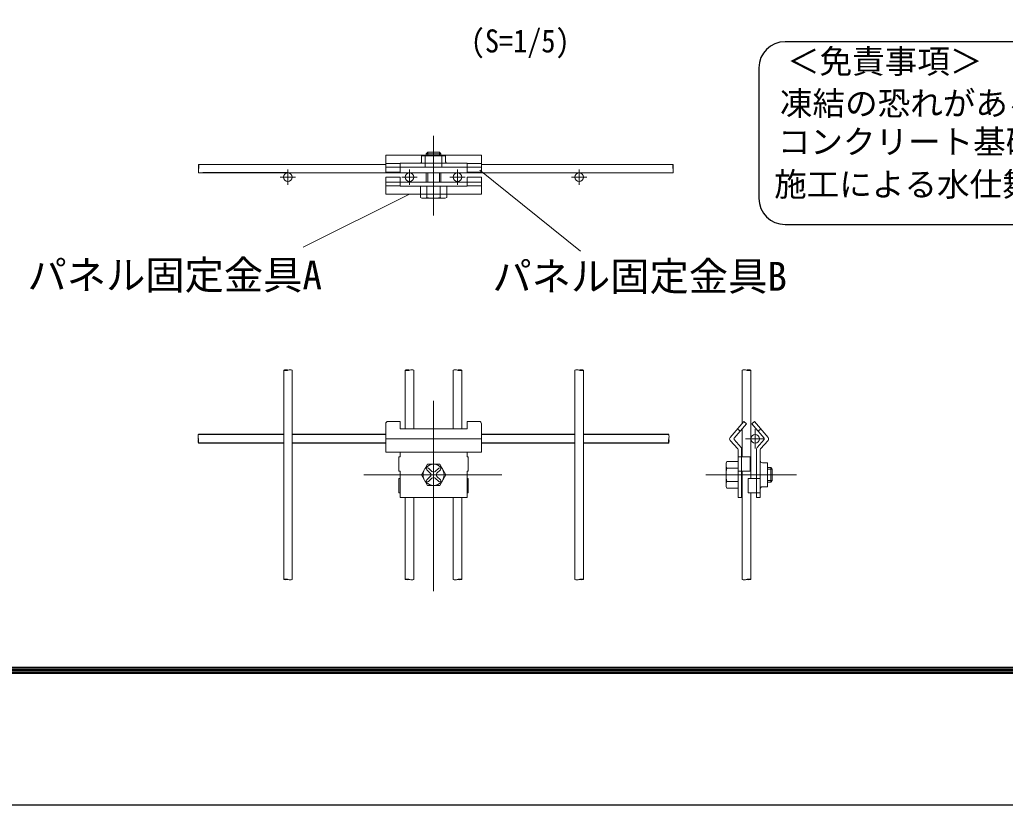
# Model space of a CAD drawing. Units: millimetres, scale not verified, with parts at other scales. Extents: x -4200 to 4200, y -2970 to 2970.
# Drawn here: x 437 to 2082, y -2970 to -1658 of the extents above; entities that cross this region are included whole.
import ezdxf
from ezdxf.enums import TextEntityAlignment as Align

# ---------------------------------------------------------------- set-up
doc = ezdxf.new("R2010")
doc.units = ezdxf.units.MM
doc.header["$LTSCALE"] = 10
doc.linetypes.add('DASHED', pattern=[7.5, 6, -1.5])
doc.linetypes.add('USER1', pattern=[50.8, 31.75, -6.35, 6.35, -6.35])
for name, color, linetype, lineweight in [('0-0_D-TTL-TXT', 7, 'Continuous', 25), ('0-1_D-BMK', 2, 'USER1', 13), ('0-3_0', 7, 'Continuous', 25), ('0-9_D-STR2', 7, 'Continuous', 13), ('0-A_D-STR3', 3, 'Continuous', 13), ('0-B_D-STR-TXT', 7, 'Continuous', 13), ('0-D_D-TTL', 7, 'Continuous', 25)]:
    doc.layers.add(name, color=color, linetype=linetype, lineweight=lineweight)
doc.layers.add('0-C_D-TITLE', color=7, linetype='Continuous')
doc.styles.add('ＭＳ ゴシック', font='')
doc.styles.get('ＭＳ ゴシック').set_extended_font_data('MS Gothic')

msp = doc.modelspace()

# ---------------------------------------------------------------- linework, layer by layer
at = {"layer": '0-0_D-TTL-TXT', "color": 2}
for p, q in [((3847.8, -1694.95), (1714.58, -1694.95)), ((1670.97, -1738.57), (1670.97, -1956.64)), ((1714.58, -2000.25), (3847.8, -2000.25))]:
    msp.add_line(p, q, dxfattribs=at)
for centre, start, end in [((1714.58, -1738.57), 90, 180), ((1714.58, -1956.64), 180, 270)]:
    msp.add_arc(centre, 43.61, start, end, dxfattribs=at)
at = {"layer": '0-1_D-BMK'}
for p, q in [((1127.67, -1852.34), (1127.67, -1985.4)), ((884.46, -1908.61), (884.46, -1934.15)), ((1087.55, -1908.61), (1087.55, -1934.15)), ((1167.55, -1908.61), (1167.55, -1934.15)), ((1370.7, -1908.61), (1370.7, -1934.15)), ((871.69, -1921.38), (897.23, -1921.38)), ((1074.78, -1921.38), (1100.32, -1921.38)), ((1154.78, -1921.38), (1180.32, -1921.38)), ((1383.65, -1921.38), (1358.11, -1921.38)), ((1127.67, -2612.22), (1127.67, -2252.64)), ((1664.54, -2342.24), (1664.54, -2374.17)), ((1047.67, -2358.21), (1207.67, -2358.21)), ((1680.5, -2358.21), (1648.58, -2358.21)), ((1011.34, -2418.21), (1241.74, -2418.21)), ((1582.1, -2418.21), (1733.98, -2418.21))]:
    msp.add_line(p, q, dxfattribs=at)
at = {"layer": '0-3_0'}
for p, q in [((884.58, -1914.18), (742.11, -1914.18)), ((877.39, -2351), (734.95, -2351)), ((1047.67, -2351), (891.79, -2351)), ((1363.55, -2351), (1207.67, -2351)), ((1520.39, -2351), (1377.95, -2351)), ((877.39, -2365.4), (734.94, -2365.4)), ((1047.67, -2365.4), (891.79, -2365.4)), ((1363.55, -2365.4), (1207.67, -2365.4)), ((1520.4, -2365.4), (1377.95, -2365.4))]:
    msp.add_line(p, q, dxfattribs=at)
at = {"layer": '0-9_D-STR2'}
for p, q in [((735.27, -1899.78), (1047.67, -1899.78)), ((1207.67, -1899.78), (1527.56, -1899.78)), ((735.27, -1914.18), (1527.56, -1914.18)), ((877.39, -2243.45), (877.39, -2592.96)), ((891.79, -2243.45), (891.79, -2592.96)), ((1080.47, -2243.45), (1080.47, -2341.23)), ((1094.87, -2243.45), (1094.87, -2341.23)), ((1160.47, -2243.45), (1160.47, -2341.23)), ((1174.87, -2243.45), (1174.87, -2341.23)), ((1363.55, -2243.45), (1363.55, -2592.96)), ((1363.55, -2243.45), (1363.56, -2592.96)), ((1377.95, -2243.44), (1377.96, -2592.96)), ((1377.95, -2243.45), (1377.95, -2592.96)), ((1642.94, -2243.45), (1642.94, -2332.17)), ((1657.34, -2243.47), (1657.34, -2424.21)), ((1642.94, -2341.39), (1642.94, -2388.21)), ((1642.94, -2412.21), (1642.94, -2592.94)), ((1657.34, -2448.21), (1657.34, -2592.94)), ((1080.47, -2456.21), (1080.47, -2592.96)), ((1094.87, -2456.21), (1094.87, -2592.96)), ((1160.47, -2456.21), (1160.47, -2592.96)), ((1174.87, -2456.21), (1174.87, -2592.96))]:
    msp.add_line(p, q, dxfattribs=at)
for centre in [(884.46, -1921.38), (1087.55, -1921.38), (1167.55, -1921.38), (1370.88, -1921.38), (1664.54, -2358.2)]:
    msp.add_circle(centre, 7.2, dxfattribs=at)
for centre, major_axis, start_param, end_param in [((735.27, -1910.58), (0, 3.6), 0.0000003, 3.1416916), ((1527.58, -1910.58), (0, 3.6), 3.1414937, 6.283185), ((888.19, -2243.45), (-3.6, 0), 3.1414937, 6.283185), ((1091.27, -2243.45), (-3.6, 0), 3.1414937, 6.283185), ((1164.07, -2243.45), (3.6, 0), 0.0000003, 3.1416916), ((1367.15, -2243.44), (3.6, 0), 0.0000003, 3.1416916), ((1367.15, -2243.45), (3.6, 0), 0.0000003, 3.1416916), ((1646.54, -2243.45), (3.6, 0), 0.0000003, 3.1416916), ((734.95, -2354.6), (0, -3.6), 3.1414937, 6.283185), ((1520.39, -2354.6), (0, -3.6), 0.0000003, 3.1416916), ((888.19, -2592.96), (-3.6, 0), 0.0000003, 3.1416916), ((1091.27, -2592.96), (-3.6, 0), 0.0000003, 3.1416916), ((1164.07, -2592.96), (3.6, 0), 3.1414937, 6.283185), ((1367.15, -2592.96), (3.6, 0), 3.1414937, 6.283185), ((1646.54, -2592.95), (3.6, 0), 3.1414937, 6.283185)]:
    msp.add_ellipse(centre, major_axis=major_axis, ratio=0.114898, start_param=start_param, end_param=end_param, dxfattribs=at)
for centre, major_axis in [((735.27, -1903.38), (0, -3.6)), ((1527.58, -1903.38), (0, 3.6)), ((880.99, -2243.45), (-3.6, 0)), ((1084.07, -2243.45), (-3.6, 0)), ((1171.27, -2243.45), (3.6, 0)), ((1374.35, -2243.44), (3.6, 0)), ((1374.35, -2243.45), (3.6, 0)), ((1653.74, -2243.45), (3.6, 0)), ((734.95, -2361.81), (0, -3.6)), ((1520.39, -2361.81), (0, 3.6)), ((880.99, -2592.96), (-3.6, 0)), ((1084.07, -2592.96), (-3.6, 0)), ((1171.27, -2592.96), (3.6, 0)), ((1374.35, -2592.96), (3.6, 0)), ((1653.74, -2592.95), (3.6, 0))]:
    msp.add_ellipse(centre, major_axis=major_axis, ratio=0.114898, dxfattribs=at)
at = {"layer": '0-A_D-STR3'}
for p, q in [((1207.67, -1884.58), (1047.67, -1884.58)), ((1047.67, -1912.58), (1047.67, -1884.58)), ((1117.97, -1879.54), (1115.55, -1881.96)), ((1115.55, -1881.96), (1115.55, -1884.58)), ((1115.55, -1881.96), (1139.79, -1881.96)), ((1117.97, -1879.54), (1117.97, -1884.58)), ((1137.37, -1879.54), (1139.79, -1881.96)), ((1139.79, -1881.96), (1139.79, -1884.58)), ((1207.67, -1912.58), (1207.67, -1884.58)), ((1047.67, -1898.58), (1071.67, -1898.58)), ((1047.67, -1904.58), (1207.67, -1904.58)), ((1183.67, -1897.66), (1071.67, -1897.66)), ((1071.67, -1897.66), (1071.67, -1912.58)), ((1183.67, -1897.66), (1183.67, -1912.58)), ((1183.67, -1898.58), (1207.67, -1898.58)), ((1071.67, -1912.58), (1047.67, -1912.58)), ((1047.67, -1921.38), (1047.67, -1949.38)), ((1071.67, -1921.38), (1047.67, -1921.38)), ((1071.67, -1936.3), (1071.67, -1921.38)), ((1115.55, -1929.38), (1115.55, -1914.18)), ((1117.97, -1929.38), (1117.97, -1914.18)), ((1137.37, -1929.38), (1137.37, -1914.18)), ((1139.79, -1929.38), (1139.79, -1914.18)), ((1207.67, -1912.58), (1183.67, -1912.58)), ((1183.67, -1936.3), (1183.67, -1921.38)), ((1207.67, -1921.38), (1183.67, -1921.38)), ((1207.67, -1921.38), (1207.67, -1949.38)), ((1047.67, -1929.38), (1183.67, -1929.38)), ((1047.67, -1935.38), (1071.67, -1935.38)), ((1183.67, -1936.3), (1071.67, -1936.3)), ((1105.64, -1936.3), (1105.64, -1955.01)), ((1116.66, -1936.3), (1116.66, -1955.01)), ((1138.68, -1936.3), (1138.68, -1955.01)), ((1149.7, -1955.01), (1149.7, -1936.3)), ((1183.67, -1929.38), (1207.67, -1929.38)), ((1183.67, -1935.38), (1207.67, -1935.38)), ((1207.67, -1949.38), (1047.67, -1949.38)), ((1111.15, -1956.48), (1144.19, -1956.48)), ((1047.67, -2333.07), (1047.67, -2380.21)), ((1207.67, -2333.07), (1207.67, -2380.21)), ((1645.58, -2329.07), (1622.96, -2355.7)), ((1663.59, -2329.07), (1659.03, -2332.96)), ((1659.03, -2332.96), (1679.53, -2356.95)), ((1663.59, -2329.07), (1686.22, -2355.7)), ((1183.67, -2341.23), (1071.67, -2341.23)), ((1635.19, -2341.23), (1639.75, -2345.13)), ((1673.99, -2341.23), (1669.43, -2345.13)), ((1635.7, -2375.07), (1622.96, -2360.71)), ((1641.26, -2372.4), (1629.65, -2359.46)), ((1667.92, -2372.4), (1679.53, -2359.46)), ((1673.47, -2375.07), (1686.22, -2360.71)), ((1207.67, -2380.21), (1047.67, -2380.21)), ((1071.67, -2380.21), (1071.67, -2388.21)), ((1183.67, -2380.21), (1183.67, -2388.21)), ((1636.14, -2456.21), (1636.14, -2376.32)), ((1642.14, -2456.21), (1642.14, -2374.91)), ((1667.03, -2374.91), (1667.03, -2456.21)), ((1673.03, -2376.32), (1673.03, -2456.21)), ((1069.67, -2388.21), (1069.67, -2412.21)), ((1069.67, -2388.21), (1071.67, -2388.21)), ((1117.48, -2400.55), (1107.28, -2418.21)), ((1117.48, -2400.55), (1137.87, -2400.55)), ((1137.86, -2400.55), (1148.06, -2418.21)), ((1183.67, -2388.21), (1185.67, -2388.21)), ((1185.67, -2388.21), (1185.67, -2412.21)), ((1616.14, -2401.66), (1616.14, -2434.7)), ((1636.14, -2396.15), (1617.62, -2396.15)), ((1636.14, -2388.21), (1656.14, -2388.21)), ((1656.14, -2412.21), (1656.14, -2388.21)), ((1685.03, -2398.21), (1677.03, -2398.21)), ((1685.03, -2438.21), (1685.03, -2398.21)), ((1069.67, -2412.21), (1071.67, -2412.21)), ((1071.67, -2412.21), (1071.67, -2456.21)), ((1117.48, -2435.86), (1107.28, -2418.21)), ((1116.36, -2409.72), (1122.01, -2415.38)), ((1119.19, -2406.89), (1124.84, -2412.55)), ((1136.16, -2406.89), (1130.5, -2412.55)), ((1138.98, -2409.72), (1133.33, -2415.38)), ((1183.67, -2412.21), (1185.67, -2412.21)), ((1183.67, -2412.21), (1183.67, -2456.21)), ((1636.14, -2407.17), (1617.62, -2407.17)), ((1636.14, -2412.21), (1656.14, -2412.21)), ((1690.66, -2406.08), (1685.03, -2406.08)), ((1693.08, -2408.51), (1685.03, -2408.51)), ((1693.08, -2408.51), (1690.66, -2406.08)), ((1690.66, -2406.08), (1690.66, -2430.33)), ((1693.08, -2408.51), (1693.08, -2427.9)), ((1069.67, -2424.21), (1071.67, -2424.21)), ((1069.67, -2424.21), (1069.67, -2448.21)), ((1116.36, -2426.69), (1122.01, -2421.03)), ((1119.19, -2429.52), (1124.84, -2423.86)), ((1136.16, -2429.52), (1130.5, -2423.86)), ((1138.99, -2426.69), (1133.33, -2421.03)), ((1183.67, -2424.21), (1185.67, -2424.21)), ((1185.67, -2424.21), (1185.67, -2448.21)), ((1636.14, -2429.19), (1617.62, -2429.19)), ((1653.03, -2424.21), (1673.03, -2424.21)), ((1693.08, -2427.9), (1685.03, -2427.9)), ((1069.67, -2448.21), (1071.67, -2448.21)), ((1183.67, -2448.21), (1185.67, -2448.21)), ((1617.62, -2440.21), (1636.14, -2440.21)), ((1685.03, -2438.21), (1677.03, -2438.21)), ((1071.67, -2456.21), (1183.67, -2456.21)), ((1642.14, -2456.21), (1636.14, -2456.21)), ((1673.03, -2456.21), (1667.03, -2456.21))]:
    msp.add_line(p, q, dxfattribs=at)
at = {"layer": '0-A_D-STR3', "linetype": 'DASHED'}
for p, q in [((1107.67, -1885.66), (1147.67, -1885.66)), ((1107.67, -1885.66), (1107.67, -1894.58)), ((1113.67, -1885.66), (1113.67, -1904.58)), ((1141.67, -1885.66), (1141.67, -1904.58)), ((1147.67, -1885.66), (1147.67, -1894.58))]:
    msp.add_line(p, q, dxfattribs=at)
at = {"layer": '0-A_D-STR3'}
for points in [[(1117.97, -1879.54), (1137.37, -1879.54), (1137.37, -1884.58)], [(1071.67, -2341.23), (1071.67, -2329.07), (1051.67, -2329.07)], [(1183.67, -2341.23), (1183.67, -2329.07), (1203.67, -2329.07)], [(1645.58, -2329.07), (1650.14, -2332.96), (1629.65, -2356.95)], [(1117.48, -2435.86), (1137.87, -2435.86), (1148.06, -2418.21)], [(1653.03, -2424.21), (1653.03, -2448.21), (1673.03, -2448.21)], [(1693.08, -2427.9), (1690.66, -2430.33), (1685.03, -2430.33)]]:
    msp.add_lwpolyline(points, dxfattribs=at)
msp.add_circle((1127.67, -2418.21), 17.66, dxfattribs=at)
at = {"layer": '0-A_D-STR3', "linetype": 'DASHED'}
for centre, start, end in [((1103.67, -1894.58), 309.63137, 0), ((1151.67, -1894.58), 180, 230.36863)]:
    msp.add_arc(centre, 4, start, end, dxfattribs=at)
at = {"layer": '0-A_D-STR3'}
for centre, radius, start, end in [((1111.15, -1945.47), 11.01, 240, 300), ((1127.67, -1914.64), 41.84, 254.73852, 285.26148), ((1144.19, -1945.47), 11.01, 240, 300), ((1051.67, -2333.07), 4, 90, 180), ((1203.67, -2333.07), 4, 0, 90), ((1626.07, -2358.21), 4, 141.19333, 218.80667), ((1631.21, -2358.21), 2, 141.19333, 218.80667), ((1677.97, -2358.21), 2, 321.19333, 38.80667), ((1683.1, -2358.21), 4, 321.19333, 38.80667), ((1634.14, -2376.32), 2, 0, 38.80667), ((1638.14, -2374.91), 4, 0, 38.80667), ((1671.03, -2374.91), 4, 141.19333, 180), ((1675.03, -2376.32), 2, 141.19333, 180), ((1627.15, -2401.66), 11.01, 150, 210), ((1677.03, -2394.21), 4, 180, 270), ((1117.77, -2408.31), 2, 45, 225), ((1119.19, -2418.21), 4, 314.99999, 45), ((1127.67, -2409.72), 4, 225.00001, 314.99999), ((1136.16, -2418.21), 4, 135, 225.00001), ((1137.57, -2408.31), 2, 315.00048, 135.00047), ((1657.98, -2418.18), 41.84, 164.73852, 195.26148), ((1117.77, -2428.11), 2, 135.00001, 314.99999), ((1127.67, -2426.69), 4, 45, 135), ((1137.57, -2428.11), 2, 225.00002, 45), ((1627.15, -2434.7), 11.01, 150, 210), ((1677.03, -2442.21), 4, 90, 180)]:
    msp.add_arc(centre, radius, start, end, dxfattribs=at)
at = {"layer": '0-B_D-STR-TXT'}
for p, q in [((1372.94, -2044.61), (1204.8, -1909.71)), ((910.07, -2037.85), (1087.59, -1949.69))]:
    msp.add_line(p, q, dxfattribs=at)
at = {"layer": '0-D_D-TTL', "color": 2}
msp.add_lwpolyline([(-4200, 2970), (4200, 2970), (4200, -2970), (-4200, -2970)], close=True, dxfattribs=at)
at = {"layer": '0-D_D-TTL'}
for points in [[(-3930, 2750), (3930, 2750), (3930, -2750), (-3930, -2750)], [(-3927.5, 2747.5), (3927.5, 2747.5), (3927.5, -2747.5), (-3927.5, -2747.5)], [(-3925, 2745), (3925, 2745), (3925, -2745), (-3925, -2745)], [(-3922.5, 2742.5), (3922.5, 2742.5), (3922.5, -2742.5), (-3922.5, -2742.5)], [(-3920, 2740), (3920, 2740), (3920, -2740), (-3920, -2740)]]:
    msp.add_lwpolyline(points, close=True, dxfattribs=at)

# ---------------------------------------------------------------- texts
at = {"layer": '0-0_D-TTL-TXT', "style": 'ＭＳ ゴシック'}
for s, p in [('＜免責事項＞ \u3000\u3000', (1717.81, -1759.66)), ('凍結の恐れがある場所への設置は、内部に溜まった雨水等の凍結融解により支柱の破損や', (1706.02, -1829.87)), ('コンクリート基礎の破損の恐れがありますので施工時、水仕舞いを行ってください。', (1702.43, -1893.92)), ('施工による水仕舞い不備で起こる支柱・基礎の破損について当社は責任を負いかねます。 ', (1696.33, -1965))]:
    msp.add_text(s, height=39.88, dxfattribs=at).set_placement(p, align=Align.BOTTOM_LEFT)
at = {"layer": '0-B_D-STR-TXT', "style": 'ＭＳ ゴシック'}
for s, p in [('パネル固定金具A', (449.51, -2123.07)), ('パネル固定金具B', (1225.86, -2125.16))]:
    msp.add_text(s, height=48.09, dxfattribs=at).set_placement(p, align=Align.BOTTOM_LEFT)
at = {"layer": '0-C_D-TITLE', "style": 'ＭＳ ゴシック', "width": 0.9}
msp.add_text('(S=1/5)', height=38.49, dxfattribs=at).set_placement((1189.81, -1724.48), align=Align.BOTTOM_LEFT)

doc.saveas('drawing.dxf')
